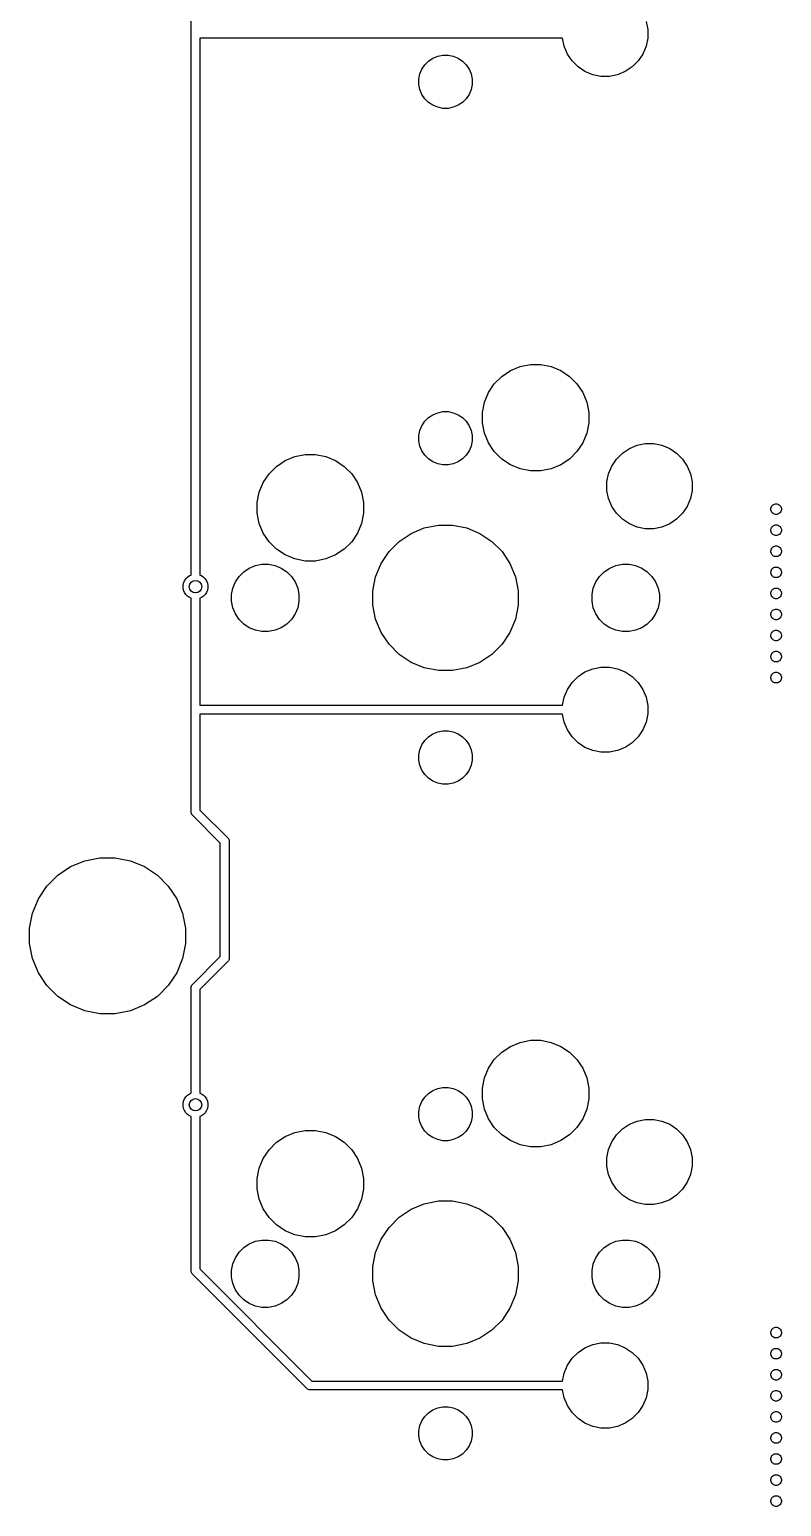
# Model space of a CAD drawing. Extents: x 70 to 347, y -163 to -55.
# Drawn here: x 187.18 to 208.38, y -153.96 to -112.32 of the extents above; entities that cross this region are included whole.
import ezdxf

# ---------------------------------------------------------------- set-up
doc = ezdxf.new("R2010")
doc.units = 0
doc.layers.add('BLACK', color=7, linetype='CONTINUOUS')

msp = doc.modelspace()

# ---------------------------------------------------------------- linework, layer by layer
at = {"layer": 'BLACK', "linetype": 'CONTINUOUS'}
for p, q in [((191.734, -112.351), (191.734, -109.56)), ((191.733, -112.357), (191.734, -112.351)), ((191.734, -112.363), (191.733, -112.357)), ((191.734, -112.351), (191.734, -112.351)), ((191.734, -112.351), (191.734, -112.351)), ((191.734, -127.702), (191.734, -112.363)), ((204.561, -112.096), (204.607, -112.328)), ((204.607, -112.328), (204.607, -112.564)), ((202.209, -112.571), (191.984, -112.571)), ((191.984, -112.571), (191.984, -127.702)), ((202.254, -112.796), (202.209, -112.571)), ((202.344, -113.015), (202.254, -112.796)), ((204.561, -112.796), (204.471, -113.015)), ((204.607, -112.564), (204.561, -112.796)), ((198.325, -113.318), (198.429, -113.214)), ((198.429, -113.214), (198.552, -113.132)), ((198.552, -113.132), (198.689, -113.075)), ((198.689, -113.075), (198.834, -113.046)), ((198.834, -113.046), (198.981, -113.046)), ((198.981, -113.046), (199.126, -113.075)), ((199.126, -113.075), (199.263, -113.132)), ((199.263, -113.132), (199.385, -113.214)), ((199.385, -113.214), (199.49, -113.318)), ((202.475, -113.211), (202.344, -113.015)), ((202.642, -113.378), (202.475, -113.211)), ((204.34, -113.211), (204.172, -113.378)), ((204.471, -113.015), (204.34, -113.211)), ((198.157, -113.722), (198.186, -113.577)), ((198.186, -113.577), (198.243, -113.441)), ((198.243, -113.441), (198.325, -113.318)), ((199.49, -113.318), (199.572, -113.441)), ((199.572, -113.441), (199.629, -113.577)), ((199.629, -113.577), (199.657, -113.722)), ((202.839, -113.51), (202.642, -113.378)), ((203.057, -113.6), (202.839, -113.51)), ((203.289, -113.646), (203.057, -113.6)), ((203.526, -113.646), (203.289, -113.646)), ((203.757, -113.6), (203.526, -113.646)), ((203.976, -113.51), (203.757, -113.6)), ((204.172, -113.378), (203.976, -113.51)), ((198.157, -113.87), (198.157, -113.722)), ((198.186, -114.015), (198.157, -113.87)), ((198.243, -114.151), (198.186, -114.015)), ((199.629, -114.015), (199.572, -114.151)), ((199.657, -113.87), (199.629, -114.015)), ((199.657, -113.722), (199.657, -113.87)), ((198.325, -114.274), (198.243, -114.151)), ((198.429, -114.379), (198.325, -114.274)), ((198.552, -114.461), (198.429, -114.379)), ((198.689, -114.517), (198.552, -114.461)), ((199.263, -114.461), (199.126, -114.517)), ((199.385, -114.379), (199.263, -114.461)), ((199.49, -114.274), (199.385, -114.379)), ((199.572, -114.151), (199.49, -114.274)), ((198.834, -114.546), (198.689, -114.517)), ((198.981, -114.546), (198.834, -114.546)), ((199.126, -114.517), (198.981, -114.546)), ((200.491, -122.101), (200.737, -121.937)), ((200.737, -121.937), (201.01, -121.824)), ((201.01, -121.824), (201.3, -121.766)), ((201.3, -121.766), (201.595, -121.766)), ((201.595, -121.766), (201.885, -121.824)), ((201.885, -121.824), (202.158, -121.937)), ((202.158, -121.937), (202.404, -122.101)), ((200.118, -122.556), (200.282, -122.31)), ((200.282, -122.31), (200.491, -122.101)), ((202.404, -122.101), (202.613, -122.31)), ((202.613, -122.31), (202.777, -122.556)), ((200.005, -122.829), (200.118, -122.556)), ((202.777, -122.556), (202.89, -122.829)), ((198.429, -123.264), (198.552, -123.182)), ((198.552, -123.182), (198.689, -123.125)), ((198.689, -123.125), (198.834, -123.096)), ((198.834, -123.096), (198.981, -123.096)), ((198.981, -123.096), (199.126, -123.125)), ((199.126, -123.125), (199.263, -123.182)), ((199.263, -123.182), (199.385, -123.264)), ((199.947, -123.118), (200.005, -122.829)), ((199.947, -123.414), (199.947, -123.118)), ((202.89, -122.829), (202.947, -123.118)), ((202.947, -123.118), (202.947, -123.414)), ((198.157, -123.772), (198.186, -123.627)), ((198.186, -123.627), (198.243, -123.491)), ((198.243, -123.491), (198.325, -123.368)), ((198.325, -123.368), (198.429, -123.264)), ((199.385, -123.264), (199.49, -123.368)), ((199.49, -123.368), (199.572, -123.491)), ((199.572, -123.491), (199.629, -123.627)), ((199.629, -123.627), (199.657, -123.772)), ((200.005, -123.704), (199.947, -123.414)), ((202.947, -123.414), (202.89, -123.704)), ((198.157, -123.92), (198.157, -123.772)), ((198.186, -124.065), (198.157, -123.92)), ((199.657, -123.92), (199.629, -124.065)), ((199.657, -123.772), (199.657, -123.92)), ((200.118, -123.977), (200.005, -123.704)), ((200.282, -124.222), (200.118, -123.977)), ((202.777, -123.977), (202.613, -124.222)), ((202.89, -123.704), (202.777, -123.977)), ((204.089, -124.133), (204.307, -124.042)), ((204.307, -124.042), (204.539, -123.996)), ((204.539, -123.996), (204.776, -123.996)), ((204.776, -123.996), (205.007, -124.042)), ((205.007, -124.042), (205.226, -124.133)), ((194.141, -124.641), (194.387, -124.477)), ((194.387, -124.477), (194.66, -124.364)), ((194.66, -124.364), (194.95, -124.306)), ((194.95, -124.306), (195.245, -124.306)), ((195.245, -124.306), (195.535, -124.364)), ((195.535, -124.364), (195.808, -124.477)), ((195.808, -124.477), (196.054, -124.641)), ((198.243, -124.201), (198.186, -124.065)), ((198.325, -124.324), (198.243, -124.201)), ((198.429, -124.429), (198.325, -124.324)), ((198.552, -124.511), (198.429, -124.429)), ((199.385, -124.429), (199.263, -124.511)), ((199.49, -124.324), (199.385, -124.429)), ((199.572, -124.201), (199.49, -124.324)), ((199.629, -124.065), (199.572, -124.201)), ((200.491, -124.431), (200.282, -124.222)), ((200.737, -124.595), (200.491, -124.431)), ((202.404, -124.431), (202.158, -124.595)), ((202.613, -124.222), (202.404, -124.431)), ((203.594, -124.628), (203.725, -124.431)), ((203.725, -124.431), (203.892, -124.264)), ((203.892, -124.264), (204.089, -124.133)), ((205.226, -124.133), (205.422, -124.264)), ((205.422, -124.264), (205.589, -124.431)), ((205.589, -124.431), (205.721, -124.628)), ((193.768, -125.096), (193.932, -124.85)), ((193.932, -124.85), (194.141, -124.641)), ((196.054, -124.641), (196.263, -124.85)), ((196.263, -124.85), (196.427, -125.096)), ((198.689, -124.567), (198.552, -124.511)), ((198.834, -124.596), (198.689, -124.567)), ((198.981, -124.596), (198.834, -124.596)), ((199.126, -124.567), (198.981, -124.596)), ((199.263, -124.511), (199.126, -124.567)), ((201.01, -124.709), (200.737, -124.595)), ((201.3, -124.766), (201.01, -124.709)), ((201.595, -124.766), (201.3, -124.766)), ((201.885, -124.709), (201.595, -124.766)), ((202.158, -124.595), (201.885, -124.709)), ((203.457, -125.078), (203.504, -124.846)), ((203.504, -124.846), (203.594, -124.628)), ((205.721, -124.628), (205.811, -124.846)), ((205.811, -124.846), (205.857, -125.078)), ((193.655, -125.369), (193.768, -125.096)), ((196.427, -125.096), (196.54, -125.369)), ((203.457, -125.314), (203.457, -125.078)), ((205.857, -125.078), (205.857, -125.314)), ((193.597, -125.658), (193.655, -125.369)), ((193.597, -125.954), (193.597, -125.658)), ((196.54, -125.369), (196.597, -125.658)), ((196.597, -125.658), (196.597, -125.954)), ((203.504, -125.546), (203.457, -125.314)), ((203.594, -125.765), (203.504, -125.546)), ((205.811, -125.546), (205.721, -125.765)), ((205.857, -125.314), (205.811, -125.546)), ((208.11, -125.749), (208.131, -125.728)), ((208.131, -125.728), (208.156, -125.711)), ((208.156, -125.711), (208.183, -125.7)), ((208.183, -125.7), (208.212, -125.694)), ((208.212, -125.694), (208.242, -125.694)), ((208.242, -125.694), (208.271, -125.7)), ((208.271, -125.7), (208.298, -125.711)), ((208.298, -125.711), (208.323, -125.728)), ((208.323, -125.728), (208.344, -125.749)), ((193.655, -126.244), (193.597, -125.954)), ((196.597, -125.954), (196.54, -126.244)), ((203.725, -125.961), (203.594, -125.765)), ((203.892, -126.128), (203.725, -125.961)), ((204.089, -126.26), (203.892, -126.128)), ((205.422, -126.128), (205.226, -126.26)), ((205.589, -125.961), (205.422, -126.128)), ((205.721, -125.765), (205.589, -125.961)), ((208.077, -125.829), (208.083, -125.8)), ((208.077, -125.859), (208.077, -125.829)), ((208.083, -125.888), (208.077, -125.859)), ((208.083, -125.8), (208.094, -125.773)), ((208.094, -125.915), (208.083, -125.888)), ((208.094, -125.773), (208.11, -125.749)), ((208.11, -125.94), (208.094, -125.915)), ((208.131, -125.961), (208.11, -125.94)), ((208.156, -125.977), (208.131, -125.961)), ((208.183, -125.988), (208.156, -125.977)), ((208.212, -125.994), (208.183, -125.988)), ((208.242, -125.994), (208.212, -125.994)), ((208.271, -125.988), (208.242, -125.994)), ((208.298, -125.977), (208.271, -125.988)), ((208.323, -125.961), (208.298, -125.977)), ((208.344, -125.94), (208.323, -125.961)), ((208.344, -125.749), (208.36, -125.773)), ((208.36, -125.915), (208.344, -125.94)), ((208.36, -125.773), (208.371, -125.8)), ((208.371, -125.888), (208.36, -125.915)), ((208.371, -125.8), (208.377, -125.829)), ((208.377, -125.859), (208.371, -125.888)), ((208.377, -125.829), (208.377, -125.859)), ((193.768, -126.517), (193.655, -126.244)), ((193.932, -126.762), (193.768, -126.517)), ((196.427, -126.517), (196.263, -126.762)), ((196.54, -126.244), (196.427, -126.517)), ((197.601, -126.754), (197.936, -126.53)), ((197.936, -126.53), (198.309, -126.375)), ((198.309, -126.375), (198.705, -126.296)), ((198.705, -126.296), (199.109, -126.296)), ((199.109, -126.296), (199.505, -126.375)), ((199.505, -126.375), (199.878, -126.53)), ((199.878, -126.53), (200.214, -126.754)), ((204.307, -126.35), (204.089, -126.26)), ((204.539, -126.396), (204.307, -126.35)), ((204.776, -126.396), (204.539, -126.396)), ((205.007, -126.35), (204.776, -126.396)), ((205.226, -126.26), (205.007, -126.35)), ((208.077, -126.423), (208.083, -126.394)), ((208.077, -126.453), (208.077, -126.423)), ((208.083, -126.482), (208.077, -126.453)), ((208.083, -126.394), (208.094, -126.367)), ((208.094, -126.509), (208.083, -126.482)), ((208.094, -126.367), (208.11, -126.342)), ((208.11, -126.534), (208.094, -126.509)), ((208.11, -126.342), (208.131, -126.321)), ((208.131, -126.554), (208.11, -126.534)), ((208.131, -126.321), (208.156, -126.305)), ((208.156, -126.571), (208.131, -126.554)), ((208.156, -126.305), (208.183, -126.294)), ((208.183, -126.294), (208.212, -126.288)), ((208.212, -126.288), (208.242, -126.288)), ((208.242, -126.288), (208.271, -126.294)), ((208.271, -126.294), (208.298, -126.305)), ((208.298, -126.305), (208.323, -126.321)), ((208.323, -126.554), (208.298, -126.571)), ((208.323, -126.321), (208.344, -126.342)), ((208.344, -126.534), (208.323, -126.554)), ((208.344, -126.342), (208.36, -126.367)), ((208.36, -126.509), (208.344, -126.534)), ((208.36, -126.367), (208.371, -126.394)), ((208.371, -126.482), (208.36, -126.509)), ((208.371, -126.394), (208.377, -126.423)), ((208.377, -126.453), (208.371, -126.482)), ((208.377, -126.423), (208.377, -126.453)), ((194.141, -126.971), (193.932, -126.762)), ((194.387, -127.135), (194.141, -126.971)), ((196.054, -126.971), (195.808, -127.135)), ((196.263, -126.762), (196.054, -126.971)), ((197.315, -127.039), (197.601, -126.754)), ((200.214, -126.754), (200.5, -127.039)), ((208.083, -126.988), (208.094, -126.961)), ((208.094, -126.961), (208.11, -126.936)), ((208.11, -126.936), (208.131, -126.915)), ((208.131, -126.915), (208.156, -126.899)), ((208.183, -126.582), (208.156, -126.571)), ((208.156, -126.899), (208.183, -126.887)), ((208.212, -126.588), (208.183, -126.582)), ((208.183, -126.887), (208.212, -126.882)), ((208.242, -126.588), (208.212, -126.588)), ((208.212, -126.882), (208.242, -126.882)), ((208.271, -126.582), (208.242, -126.588)), ((208.242, -126.882), (208.271, -126.887)), ((208.298, -126.571), (208.271, -126.582)), ((208.271, -126.887), (208.298, -126.899)), ((208.298, -126.899), (208.323, -126.915)), ((208.323, -126.915), (208.344, -126.936)), ((208.344, -126.936), (208.36, -126.961)), ((208.36, -126.961), (208.371, -126.988)), ((194.66, -127.249), (194.387, -127.135)), ((194.95, -127.306), (194.66, -127.249)), ((195.245, -127.306), (194.95, -127.306)), ((195.535, -127.249), (195.245, -127.306)), ((195.808, -127.135), (195.535, -127.249)), ((196.936, -127.748), (197.091, -127.375)), ((197.091, -127.375), (197.315, -127.039)), ((200.5, -127.039), (200.724, -127.375)), ((200.724, -127.375), (200.879, -127.748)), ((208.077, -127.017), (208.083, -126.988)), ((208.077, -127.046), (208.077, -127.017)), ((208.083, -127.075), (208.077, -127.046)), ((208.094, -127.103), (208.083, -127.075)), ((208.11, -127.127), (208.094, -127.103)), ((208.131, -127.148), (208.11, -127.127)), ((208.156, -127.165), (208.131, -127.148)), ((208.183, -127.176), (208.156, -127.165)), ((208.212, -127.182), (208.183, -127.176)), ((208.242, -127.182), (208.212, -127.182)), ((208.271, -127.176), (208.242, -127.182)), ((208.298, -127.165), (208.271, -127.176)), ((208.323, -127.148), (208.298, -127.165)), ((208.344, -127.127), (208.323, -127.148)), ((208.36, -127.103), (208.344, -127.127)), ((208.371, -127.075), (208.36, -127.103)), ((208.371, -126.988), (208.377, -127.017)), ((208.377, -127.046), (208.371, -127.075)), ((208.377, -127.017), (208.377, -127.046)), ((191.549, -127.863), (191.587, -127.806)), ((191.587, -127.806), (191.636, -127.757)), ((191.636, -127.757), (191.693, -127.719)), ((191.693, -127.719), (191.734, -127.702)), ((191.984, -127.702), (192.025, -127.719)), ((192.025, -127.719), (192.082, -127.757)), ((192.082, -127.757), (192.131, -127.806)), ((192.131, -127.806), (192.169, -127.863)), ((192.986, -127.896), (193.089, -127.741)), ((193.089, -127.741), (193.222, -127.608)), ((193.222, -127.608), (193.377, -127.504)), ((193.377, -127.504), (193.55, -127.433)), ((193.55, -127.433), (193.734, -127.396)), ((193.734, -127.396), (193.921, -127.396)), ((193.921, -127.396), (194.105, -127.433)), ((194.105, -127.433), (194.277, -127.504)), ((194.277, -127.504), (194.433, -127.608)), ((194.433, -127.608), (194.565, -127.741)), ((194.565, -127.741), (194.669, -127.896)), ((196.857, -128.144), (196.936, -127.748)), ((200.879, -127.748), (200.957, -128.144)), ((203.146, -127.896), (203.249, -127.741)), ((203.249, -127.741), (203.382, -127.608)), ((203.382, -127.608), (203.537, -127.504)), ((203.537, -127.504), (203.71, -127.433)), ((203.71, -127.433), (203.894, -127.396)), ((203.894, -127.396), (204.081, -127.396)), ((204.081, -127.396), (204.265, -127.433)), ((204.265, -127.433), (204.437, -127.504)), ((204.437, -127.504), (204.593, -127.608)), ((204.593, -127.608), (204.725, -127.741)), ((204.725, -127.741), (204.829, -127.896)), ((208.077, -127.611), (208.083, -127.582)), ((208.077, -127.64), (208.077, -127.611)), ((208.083, -127.669), (208.077, -127.64)), ((208.083, -127.582), (208.094, -127.554)), ((208.094, -127.697), (208.083, -127.669)), ((208.094, -127.554), (208.11, -127.53)), ((208.11, -127.721), (208.094, -127.697)), ((208.11, -127.53), (208.131, -127.509)), ((208.131, -127.742), (208.11, -127.721)), ((208.131, -127.509), (208.156, -127.493)), ((208.156, -127.758), (208.131, -127.742)), ((208.156, -127.493), (208.183, -127.481)), ((208.183, -127.77), (208.156, -127.758)), ((208.183, -127.481), (208.212, -127.475)), ((208.212, -127.775), (208.183, -127.77)), ((208.212, -127.475), (208.242, -127.475)), ((208.242, -127.775), (208.212, -127.775)), ((208.242, -127.475), (208.271, -127.481)), ((208.271, -127.77), (208.242, -127.775)), ((208.271, -127.481), (208.298, -127.493)), ((208.298, -127.758), (208.271, -127.77)), ((208.298, -127.493), (208.323, -127.509)), ((208.323, -127.742), (208.298, -127.758)), ((208.323, -127.509), (208.344, -127.53)), ((208.344, -127.721), (208.323, -127.742)), ((208.344, -127.53), (208.36, -127.554)), ((208.36, -127.697), (208.344, -127.721)), ((208.36, -127.554), (208.371, -127.582)), ((208.371, -127.669), (208.36, -127.697)), ((208.371, -127.582), (208.377, -127.611)), ((208.377, -127.64), (208.371, -127.669)), ((208.377, -127.611), (208.377, -127.64)), ((191.509, -127.994), (191.522, -127.927)), ((191.509, -128.063), (191.509, -127.994)), ((191.522, -128.131), (191.509, -128.063)), ((191.522, -127.927), (191.549, -127.863)), ((191.549, -128.194), (191.522, -128.131)), ((191.587, -128.252), (191.549, -128.194)), ((192.169, -128.194), (192.131, -128.252)), ((192.169, -127.863), (192.195, -127.927)), ((192.195, -128.131), (192.169, -128.194)), ((192.195, -127.927), (192.209, -127.994)), ((192.209, -128.063), (192.195, -128.131)), ((192.209, -127.994), (192.209, -128.063)), ((192.877, -128.253), (192.914, -128.069)), ((192.914, -128.069), (192.986, -127.896)), ((194.669, -127.896), (194.741, -128.069)), ((194.741, -128.069), (194.777, -128.253)), ((196.857, -128.548), (196.857, -128.144)), ((200.957, -128.144), (200.957, -128.548)), ((203.037, -128.253), (203.074, -128.069)), ((203.074, -128.069), (203.146, -127.896)), ((204.829, -127.896), (204.901, -128.069)), ((204.901, -128.069), (204.937, -128.253)), ((208.077, -128.204), (208.083, -128.175)), ((208.077, -128.234), (208.077, -128.204)), ((208.083, -128.175), (208.094, -128.148)), ((208.094, -128.148), (208.11, -128.124)), ((208.11, -128.124), (208.131, -128.103)), ((208.131, -128.103), (208.156, -128.086)), ((208.156, -128.086), (208.183, -128.075)), ((208.183, -128.075), (208.212, -128.069)), ((208.212, -128.069), (208.242, -128.069)), ((208.242, -128.069), (208.271, -128.075)), ((208.271, -128.075), (208.298, -128.086)), ((208.298, -128.086), (208.323, -128.103)), ((208.323, -128.103), (208.344, -128.124)), ((208.344, -128.124), (208.36, -128.148)), ((208.36, -128.148), (208.371, -128.175)), ((208.371, -128.175), (208.377, -128.204)), ((208.377, -128.204), (208.377, -128.234)), ((191.636, -128.301), (191.587, -128.252)), ((191.693, -128.339), (191.636, -128.301)), ((191.734, -128.356), (191.693, -128.339)), ((191.734, -131.528), (191.734, -128.356)), ((192.025, -128.339), (191.984, -128.356)), ((191.984, -128.356), (191.984, -131.371)), ((192.082, -128.301), (192.025, -128.339)), ((192.131, -128.252), (192.082, -128.301)), ((192.877, -128.44), (192.877, -128.253)), ((192.914, -128.623), (192.877, -128.44)), ((192.986, -128.796), (192.914, -128.623)), ((194.741, -128.623), (194.669, -128.796)), ((194.777, -128.44), (194.741, -128.623)), ((194.777, -128.253), (194.777, -128.44)), ((196.936, -128.944), (196.857, -128.548)), ((200.957, -128.548), (200.879, -128.944)), ((203.037, -128.44), (203.037, -128.253)), ((203.074, -128.623), (203.037, -128.44)), ((203.146, -128.796), (203.074, -128.623)), ((204.901, -128.623), (204.829, -128.796)), ((204.937, -128.44), (204.901, -128.623)), ((204.937, -128.253), (204.937, -128.44)), ((208.083, -128.263), (208.077, -128.234)), ((208.094, -128.29), (208.083, -128.263)), ((208.11, -128.315), (208.094, -128.29)), ((208.131, -128.336), (208.11, -128.315)), ((208.156, -128.352), (208.131, -128.336)), ((208.183, -128.363), (208.156, -128.352)), ((208.212, -128.369), (208.183, -128.363)), ((208.242, -128.369), (208.212, -128.369)), ((208.271, -128.363), (208.242, -128.369)), ((208.298, -128.352), (208.271, -128.363)), ((208.323, -128.336), (208.298, -128.352)), ((208.344, -128.315), (208.323, -128.336)), ((208.36, -128.29), (208.344, -128.315)), ((208.371, -128.263), (208.36, -128.29)), ((208.377, -128.234), (208.371, -128.263)), ((193.089, -128.952), (192.986, -128.796)), ((193.222, -129.084), (193.089, -128.952)), ((194.565, -128.952), (194.433, -129.084)), ((194.669, -128.796), (194.565, -128.952)), ((197.091, -129.317), (196.936, -128.944)), ((200.879, -128.944), (200.724, -129.317)), ((203.249, -128.952), (203.146, -128.796)), ((203.382, -129.084), (203.249, -128.952)), ((204.725, -128.952), (204.593, -129.084)), ((204.829, -128.796), (204.725, -128.952)), ((208.077, -128.798), (208.083, -128.769)), ((208.077, -128.828), (208.077, -128.798)), ((208.083, -128.857), (208.077, -128.828)), ((208.083, -128.769), (208.094, -128.742)), ((208.094, -128.884), (208.083, -128.857)), ((208.094, -128.742), (208.11, -128.717)), ((208.11, -128.909), (208.094, -128.884)), ((208.11, -128.717), (208.131, -128.696)), ((208.131, -128.929), (208.11, -128.909)), ((208.131, -128.696), (208.156, -128.68)), ((208.156, -128.946), (208.131, -128.929)), ((208.156, -128.68), (208.183, -128.669)), ((208.183, -128.957), (208.156, -128.946)), ((208.183, -128.669), (208.212, -128.663)), ((208.212, -128.963), (208.183, -128.957)), ((208.212, -128.663), (208.242, -128.663)), ((208.242, -128.963), (208.212, -128.963)), ((208.242, -128.663), (208.271, -128.669)), ((208.271, -128.957), (208.242, -128.963)), ((208.271, -128.669), (208.298, -128.68)), ((208.298, -128.946), (208.271, -128.957)), ((208.298, -128.68), (208.323, -128.696)), ((208.323, -128.929), (208.298, -128.946)), ((208.323, -128.696), (208.344, -128.717)), ((208.344, -128.909), (208.323, -128.929)), ((208.344, -128.717), (208.36, -128.742)), ((208.36, -128.884), (208.344, -128.909)), ((208.36, -128.742), (208.371, -128.769)), ((208.371, -128.857), (208.36, -128.884)), ((208.371, -128.769), (208.377, -128.798)), ((208.377, -128.828), (208.371, -128.857)), ((208.377, -128.798), (208.377, -128.828)), ((193.377, -129.188), (193.222, -129.084)), ((193.55, -129.26), (193.377, -129.188)), ((193.734, -129.296), (193.55, -129.26)), ((193.921, -129.296), (193.734, -129.296)), ((194.105, -129.26), (193.921, -129.296)), ((194.277, -129.188), (194.105, -129.26)), ((194.433, -129.084), (194.277, -129.188)), ((197.315, -129.653), (197.091, -129.317)), ((200.724, -129.317), (200.5, -129.653)), ((203.537, -129.188), (203.382, -129.084)), ((203.71, -129.26), (203.537, -129.188)), ((203.894, -129.296), (203.71, -129.26)), ((204.081, -129.296), (203.894, -129.296)), ((204.265, -129.26), (204.081, -129.296)), ((204.437, -129.188), (204.265, -129.26)), ((204.593, -129.084), (204.437, -129.188)), ((208.077, -129.392), (208.083, -129.363)), ((208.077, -129.421), (208.077, -129.392)), ((208.083, -129.45), (208.077, -129.421)), ((208.083, -129.363), (208.094, -129.336)), ((208.094, -129.478), (208.083, -129.45)), ((208.094, -129.336), (208.11, -129.311)), ((208.11, -129.311), (208.131, -129.29)), ((208.131, -129.29), (208.156, -129.274)), ((208.156, -129.274), (208.183, -129.262)), ((208.183, -129.262), (208.212, -129.257)), ((208.212, -129.257), (208.242, -129.257)), ((208.242, -129.257), (208.271, -129.262)), ((208.271, -129.262), (208.298, -129.274)), ((208.298, -129.274), (208.323, -129.29)), ((208.323, -129.29), (208.344, -129.311)), ((208.344, -129.311), (208.36, -129.336)), ((208.36, -129.336), (208.371, -129.363)), ((208.371, -129.45), (208.36, -129.478)), ((208.371, -129.363), (208.377, -129.392)), ((208.377, -129.421), (208.371, -129.45)), ((208.377, -129.392), (208.377, -129.421)), ((197.601, -129.939), (197.315, -129.653)), ((200.5, -129.653), (200.214, -129.939)), ((208.11, -129.502), (208.094, -129.478)), ((208.131, -129.523), (208.11, -129.502)), ((208.11, -129.905), (208.131, -129.884)), ((208.156, -129.54), (208.131, -129.523)), ((208.131, -129.884), (208.156, -129.868)), ((208.183, -129.551), (208.156, -129.54)), ((208.156, -129.868), (208.183, -129.856)), ((208.212, -129.557), (208.183, -129.551)), ((208.183, -129.856), (208.212, -129.85)), ((208.242, -129.557), (208.212, -129.557)), ((208.212, -129.85), (208.242, -129.85)), ((208.271, -129.551), (208.242, -129.557)), ((208.242, -129.85), (208.271, -129.856)), ((208.298, -129.54), (208.271, -129.551)), ((208.271, -129.856), (208.298, -129.868)), ((208.323, -129.523), (208.298, -129.54)), ((208.298, -129.868), (208.323, -129.884)), ((208.344, -129.502), (208.323, -129.523)), ((208.323, -129.884), (208.344, -129.905)), ((208.36, -129.478), (208.344, -129.502)), ((197.936, -130.163), (197.601, -129.939)), ((198.309, -130.317), (197.936, -130.163)), ((199.878, -130.163), (199.505, -130.317)), ((200.214, -129.939), (199.878, -130.163)), ((203.057, -130.342), (203.289, -130.296)), ((203.289, -130.296), (203.526, -130.296)), ((203.526, -130.296), (203.757, -130.342)), ((208.077, -129.986), (208.083, -129.957)), ((208.077, -130.015), (208.077, -129.986)), ((208.083, -130.044), (208.077, -130.015)), ((208.083, -129.957), (208.094, -129.929)), ((208.094, -130.072), (208.083, -130.044)), ((208.094, -129.929), (208.11, -129.905)), ((208.11, -130.096), (208.094, -130.072)), ((208.131, -130.117), (208.11, -130.096)), ((208.156, -130.133), (208.131, -130.117)), ((208.183, -130.145), (208.156, -130.133)), ((208.212, -130.15), (208.183, -130.145)), ((208.242, -130.15), (208.212, -130.15)), ((208.271, -130.145), (208.242, -130.15)), ((208.298, -130.133), (208.271, -130.145)), ((208.323, -130.117), (208.298, -130.133)), ((208.344, -130.096), (208.323, -130.117)), ((208.344, -129.905), (208.36, -129.929)), ((208.36, -130.072), (208.344, -130.096)), ((208.36, -129.929), (208.371, -129.957)), ((208.371, -130.044), (208.36, -130.072)), ((208.371, -129.957), (208.377, -129.986)), ((208.377, -130.015), (208.371, -130.044)), ((208.377, -129.986), (208.377, -130.015)), ((198.705, -130.396), (198.309, -130.317)), ((199.109, -130.396), (198.705, -130.396)), ((199.505, -130.317), (199.109, -130.396)), ((202.475, -130.731), (202.642, -130.564)), ((202.642, -130.564), (202.839, -130.433)), ((202.839, -130.433), (203.057, -130.342)), ((203.757, -130.342), (203.976, -130.433)), ((203.976, -130.433), (204.172, -130.564)), ((204.172, -130.564), (204.339, -130.731)), ((208.077, -130.579), (208.083, -130.55)), ((208.077, -130.609), (208.077, -130.579)), ((208.083, -130.638), (208.077, -130.609)), ((208.083, -130.55), (208.094, -130.523)), ((208.094, -130.665), (208.083, -130.638)), ((208.094, -130.523), (208.11, -130.499)), ((208.11, -130.69), (208.094, -130.665)), ((208.11, -130.499), (208.131, -130.478)), ((208.131, -130.711), (208.11, -130.69)), ((208.131, -130.478), (208.156, -130.461)), ((208.156, -130.727), (208.131, -130.711)), ((208.156, -130.461), (208.183, -130.45)), ((208.183, -130.45), (208.212, -130.444)), ((208.212, -130.444), (208.242, -130.444)), ((208.242, -130.444), (208.271, -130.45)), ((208.271, -130.45), (208.298, -130.461)), ((208.298, -130.461), (208.323, -130.478)), ((208.323, -130.711), (208.298, -130.727)), ((208.323, -130.478), (208.344, -130.499)), ((208.344, -130.69), (208.323, -130.711)), ((208.344, -130.499), (208.36, -130.523)), ((208.36, -130.665), (208.344, -130.69)), ((208.36, -130.523), (208.371, -130.55)), ((208.371, -130.638), (208.36, -130.665)), ((208.371, -130.55), (208.377, -130.579)), ((208.377, -130.609), (208.371, -130.638)), ((208.377, -130.579), (208.377, -130.609)), ((202.254, -131.146), (202.344, -130.928)), ((202.344, -130.928), (202.475, -130.731)), ((204.339, -130.731), (204.471, -130.928)), ((204.471, -130.928), (204.561, -131.146)), ((208.183, -130.738), (208.156, -130.727)), ((208.212, -130.744), (208.183, -130.738)), ((208.242, -130.744), (208.212, -130.744)), ((208.271, -130.738), (208.242, -130.744)), ((208.298, -130.727), (208.271, -130.738)), ((191.733, -131.534), (191.734, -131.528)), ((191.734, -131.54), (191.733, -131.534)), ((191.734, -134.373), (191.734, -131.54)), ((191.734, -131.54), (191.734, -131.54)), ((191.734, -131.54), (191.734, -131.54)), ((191.984, -131.371), (202.209, -131.371)), ((202.209, -131.371), (202.254, -131.146)), ((204.561, -131.146), (204.607, -131.378)), ((204.607, -131.378), (204.607, -131.614)), ((202.209, -131.621), (191.984, -131.621)), ((191.984, -131.621), (191.984, -134.327)), ((202.254, -131.846), (202.209, -131.621)), ((202.344, -132.065), (202.254, -131.846)), ((204.561, -131.846), (204.471, -132.065)), ((204.607, -131.614), (204.561, -131.846)), ((198.243, -132.491), (198.325, -132.368)), ((198.325, -132.368), (198.429, -132.264)), ((198.429, -132.264), (198.552, -132.182)), ((198.552, -132.182), (198.689, -132.125)), ((198.689, -132.125), (198.834, -132.096)), ((198.834, -132.096), (198.981, -132.096)), ((198.981, -132.096), (199.126, -132.125)), ((199.126, -132.125), (199.263, -132.182)), ((199.263, -132.182), (199.385, -132.264)), ((199.385, -132.264), (199.49, -132.368)), ((199.49, -132.368), (199.572, -132.491)), ((202.475, -132.261), (202.344, -132.065)), ((202.642, -132.428), (202.475, -132.261)), ((204.339, -132.261), (204.172, -132.428)), ((204.471, -132.065), (204.339, -132.261)), ((198.157, -132.772), (198.186, -132.627)), ((198.157, -132.92), (198.157, -132.772)), ((198.186, -132.627), (198.243, -132.491)), ((199.572, -132.491), (199.629, -132.627)), ((199.629, -132.627), (199.657, -132.772)), ((199.657, -132.772), (199.657, -132.92)), ((202.839, -132.56), (202.642, -132.428)), ((203.057, -132.65), (202.839, -132.56)), ((203.289, -132.696), (203.057, -132.65)), ((203.526, -132.696), (203.289, -132.696)), ((203.757, -132.65), (203.526, -132.696)), ((203.976, -132.56), (203.757, -132.65)), ((204.172, -132.428), (203.976, -132.56)), ((198.186, -133.065), (198.157, -132.92)), ((198.243, -133.201), (198.186, -133.065)), ((198.325, -133.324), (198.243, -133.201)), ((199.572, -133.201), (199.49, -133.324)), ((199.629, -133.065), (199.572, -133.201)), ((199.657, -132.92), (199.629, -133.065)), ((198.429, -133.429), (198.325, -133.324)), ((198.552, -133.511), (198.429, -133.429)), ((198.689, -133.567), (198.552, -133.511)), ((198.834, -133.596), (198.689, -133.567)), ((198.981, -133.596), (198.834, -133.596)), ((199.126, -133.567), (198.981, -133.596)), ((199.263, -133.511), (199.126, -133.567)), ((199.385, -133.429), (199.263, -133.511)), ((199.49, -133.324), (199.385, -133.429)), ((191.733, -134.379), (191.734, -134.373)), ((191.734, -134.385), (191.733, -134.379)), ((191.736, -134.403), (191.734, -134.385)), ((191.734, -134.385), (191.734, -134.385)), ((191.743, -134.427), (191.736, -134.403)), ((191.754, -134.448), (191.743, -134.427)), ((191.77, -134.468), (191.754, -134.448)), ((191.775, -134.471), (191.77, -134.468)), ((192.559, -135.256), (191.775, -134.471)), ((191.984, -134.327), (192.768, -135.111)), ((192.559, -138.454), (192.559, -135.256)), ((192.768, -135.111), (192.773, -135.115)), ((192.773, -135.115), (192.777, -135.12)), ((192.777, -135.12), (192.789, -135.134)), ((192.789, -135.134), (192.796, -135.148)), ((192.796, -135.148), (192.8, -135.156)), ((192.8, -135.156), (192.808, -135.18)), ((192.808, -135.18), (192.809, -135.198)), ((192.809, -135.198), (192.809, -135.198)), ((192.809, -135.198), (192.81, -135.204)), ((192.81, -135.204), (192.809, -135.21)), ((192.809, -135.21), (192.809, -138.5)), ((188.741, -135.756), (189.166, -135.671)), ((189.166, -135.671), (189.599, -135.671)), ((189.599, -135.671), (190.024, -135.756)), ((187.98, -136.162), (188.34, -135.922)), ((188.34, -135.922), (188.741, -135.756)), ((190.024, -135.756), (190.424, -135.922)), ((190.424, -135.922), (190.785, -136.162)), ((187.433, -136.829), (187.674, -136.469)), ((187.674, -136.469), (187.98, -136.162)), ((190.785, -136.162), (191.091, -136.469)), ((191.091, -136.469), (191.332, -136.829)), ((187.267, -137.229), (187.433, -136.829)), ((191.332, -136.829), (191.498, -137.229)), ((187.182, -137.655), (187.267, -137.229)), ((191.498, -137.229), (191.582, -137.655)), ((187.182, -138.088), (187.182, -137.655)), ((191.582, -137.655), (191.582, -138.088)), ((187.267, -138.513), (187.182, -138.088)), ((191.582, -138.088), (191.498, -138.513)), ((187.433, -138.913), (187.267, -138.513)), ((191.498, -138.513), (191.332, -138.913)), ((191.775, -139.239), (192.559, -138.454)), ((192.768, -138.599), (191.984, -139.383)), ((192.773, -138.595), (192.768, -138.599)), ((192.777, -138.59), (192.773, -138.595)), ((192.789, -138.576), (192.777, -138.59)), ((192.8, -138.554), (192.789, -138.576)), ((192.808, -138.531), (192.8, -138.554)), ((192.8, -138.554), (192.8, -138.554)), ((192.809, -138.512), (192.808, -138.531)), ((192.809, -138.5), (192.81, -138.506)), ((192.81, -138.506), (192.809, -138.512)), ((192.809, -138.512), (192.809, -138.512)), ((187.674, -139.274), (187.433, -138.913)), ((191.332, -138.913), (191.091, -139.274)), ((187.98, -139.58), (187.674, -139.274)), ((191.091, -139.274), (190.785, -139.58)), ((191.733, -139.332), (191.736, -139.307)), ((191.734, -139.338), (191.733, -139.332)), ((191.734, -142.307), (191.734, -139.338)), ((191.736, -139.307), (191.743, -139.284)), ((191.743, -139.284), (191.754, -139.262)), ((191.754, -139.262), (191.766, -139.248)), ((191.766, -139.248), (191.77, -139.243)), ((191.766, -139.248), (191.766, -139.248)), ((191.77, -139.243), (191.775, -139.239)), ((191.984, -139.383), (191.984, -142.307)), ((188.34, -139.821), (187.98, -139.58)), ((188.741, -139.987), (188.34, -139.821)), ((190.424, -139.821), (190.024, -139.987)), ((190.785, -139.58), (190.424, -139.821)), ((189.166, -140.071), (188.741, -139.987)), ((189.599, -140.071), (189.166, -140.071)), ((190.024, -139.987), (189.599, -140.071)), ((200.491, -141.151), (200.737, -140.987)), ((200.737, -140.987), (201.01, -140.874)), ((201.01, -140.874), (201.3, -140.816)), ((201.3, -140.816), (201.595, -140.816)), ((201.595, -140.816), (201.885, -140.874)), ((201.885, -140.874), (202.158, -140.987)), ((202.158, -140.987), (202.404, -141.151)), ((200.118, -141.606), (200.282, -141.36)), ((200.282, -141.36), (200.491, -141.151)), ((202.404, -141.151), (202.613, -141.36)), ((202.613, -141.36), (202.777, -141.606)), ((199.947, -142.168), (200.005, -141.879)), ((200.005, -141.879), (200.118, -141.606)), ((202.777, -141.606), (202.89, -141.879)), ((202.89, -141.879), (202.947, -142.168)), ((191.587, -142.411), (191.636, -142.362)), ((191.636, -142.362), (191.693, -142.324)), ((191.693, -142.324), (191.734, -142.307)), ((191.984, -142.307), (192.025, -142.324)), ((192.025, -142.324), (192.082, -142.362)), ((192.082, -142.362), (192.131, -142.411)), ((198.325, -142.418), (198.429, -142.314)), ((198.429, -142.314), (198.552, -142.232)), ((198.552, -142.232), (198.689, -142.175)), ((198.689, -142.175), (198.834, -142.146)), ((198.834, -142.146), (198.981, -142.146)), ((198.981, -142.146), (199.126, -142.175)), ((199.126, -142.175), (199.263, -142.232)), ((199.263, -142.232), (199.385, -142.314)), ((199.385, -142.314), (199.49, -142.418)), ((199.947, -142.464), (199.947, -142.168)), ((202.947, -142.168), (202.947, -142.464)), ((191.509, -142.599), (191.522, -142.532)), ((191.509, -142.668), (191.509, -142.599)), ((191.522, -142.736), (191.509, -142.668)), ((191.522, -142.532), (191.549, -142.468)), ((191.549, -142.799), (191.522, -142.736)), ((191.549, -142.468), (191.587, -142.411)), ((191.587, -142.857), (191.549, -142.799)), ((192.131, -142.411), (192.169, -142.468)), ((192.169, -142.799), (192.131, -142.857)), ((192.169, -142.468), (192.195, -142.532)), ((192.195, -142.736), (192.169, -142.799)), ((192.195, -142.532), (192.209, -142.599)), ((192.209, -142.668), (192.195, -142.736)), ((192.209, -142.599), (192.209, -142.668)), ((198.157, -142.822), (198.186, -142.677)), ((198.186, -142.677), (198.243, -142.541)), ((198.243, -142.541), (198.325, -142.418)), ((199.49, -142.418), (199.572, -142.541)), ((199.572, -142.541), (199.629, -142.677)), ((199.629, -142.677), (199.657, -142.822)), ((200.005, -142.754), (199.947, -142.464)), ((200.118, -143.027), (200.005, -142.754)), ((202.89, -142.754), (202.777, -143.027)), ((202.947, -142.464), (202.89, -142.754)), ((191.636, -142.906), (191.587, -142.857)), ((191.693, -142.944), (191.636, -142.906)), ((191.734, -142.961), (191.693, -142.944)), ((191.734, -147.309), (191.734, -142.961)), ((192.025, -142.944), (191.984, -142.961)), ((191.984, -142.961), (191.984, -147.263)), ((192.082, -142.906), (192.025, -142.944)), ((192.131, -142.857), (192.082, -142.906)), ((198.157, -142.97), (198.157, -142.822)), ((198.186, -143.115), (198.157, -142.97)), ((198.243, -143.251), (198.186, -143.115)), ((199.629, -143.115), (199.572, -143.251)), ((199.657, -142.97), (199.629, -143.115)), ((199.657, -142.822), (199.657, -142.97)), ((200.282, -143.272), (200.118, -143.027)), ((202.777, -143.027), (202.613, -143.272)), ((203.892, -143.314), (204.089, -143.183)), ((204.089, -143.183), (204.307, -143.092)), ((204.307, -143.092), (204.539, -143.046)), ((204.539, -143.046), (204.776, -143.046)), ((204.776, -143.046), (205.007, -143.092)), ((205.007, -143.092), (205.226, -143.183)), ((205.226, -143.183), (205.422, -143.314)), ((194.141, -143.691), (194.387, -143.527)), ((194.387, -143.527), (194.66, -143.414)), ((194.66, -143.414), (194.95, -143.356)), ((194.95, -143.356), (195.245, -143.356)), ((195.245, -143.356), (195.535, -143.414)), ((195.535, -143.414), (195.808, -143.527)), ((195.808, -143.527), (196.054, -143.691)), ((198.325, -143.374), (198.243, -143.251)), ((198.429, -143.479), (198.325, -143.374)), ((198.552, -143.561), (198.429, -143.479)), ((198.689, -143.617), (198.552, -143.561)), ((198.834, -143.646), (198.689, -143.617)), ((199.126, -143.617), (198.981, -143.646)), ((199.263, -143.561), (199.126, -143.617)), ((199.385, -143.479), (199.263, -143.561)), ((199.49, -143.374), (199.385, -143.479)), ((199.572, -143.251), (199.49, -143.374)), ((200.491, -143.481), (200.282, -143.272)), ((200.737, -143.645), (200.491, -143.481)), ((202.404, -143.481), (202.158, -143.645)), ((202.613, -143.272), (202.404, -143.481)), ((203.594, -143.678), (203.725, -143.481)), ((203.725, -143.481), (203.892, -143.314)), ((205.422, -143.314), (205.589, -143.481)), ((205.589, -143.481), (205.721, -143.678)), ((193.768, -144.146), (193.932, -143.9)), ((193.932, -143.9), (194.141, -143.691)), ((196.054, -143.691), (196.263, -143.9)), ((196.263, -143.9), (196.427, -144.146)), ((198.981, -143.646), (198.834, -143.646)), ((201.01, -143.759), (200.737, -143.645)), ((201.3, -143.816), (201.01, -143.759)), ((201.595, -143.816), (201.3, -143.816)), ((201.885, -143.759), (201.595, -143.816)), ((202.158, -143.645), (201.885, -143.759)), ((203.457, -144.128), (203.504, -143.896)), ((203.504, -143.896), (203.594, -143.678)), ((205.721, -143.678), (205.811, -143.896)), ((205.811, -143.896), (205.857, -144.128)), ((193.597, -144.708), (193.655, -144.419)), ((193.655, -144.419), (193.768, -144.146)), ((196.427, -144.146), (196.54, -144.419)), ((196.54, -144.419), (196.597, -144.708)), ((203.457, -144.364), (203.457, -144.128)), ((203.504, -144.596), (203.457, -144.364)), ((205.857, -144.364), (205.811, -144.596)), ((205.857, -144.128), (205.857, -144.364)), ((193.597, -145.004), (193.597, -144.708)), ((196.597, -144.708), (196.597, -145.004)), ((203.594, -144.815), (203.504, -144.596)), ((203.725, -145.011), (203.594, -144.815)), ((205.721, -144.815), (205.589, -145.011)), ((205.811, -144.596), (205.721, -144.815)), ((193.655, -145.294), (193.597, -145.004)), ((193.768, -145.567), (193.655, -145.294)), ((196.54, -145.294), (196.427, -145.567)), ((196.597, -145.004), (196.54, -145.294)), ((203.892, -145.178), (203.725, -145.011)), ((204.089, -145.31), (203.892, -145.178)), ((205.422, -145.178), (205.226, -145.31)), ((205.589, -145.011), (205.422, -145.178)), ((193.932, -145.812), (193.768, -145.567)), ((196.427, -145.567), (196.263, -145.812)), ((197.601, -145.804), (197.936, -145.58)), ((197.936, -145.58), (198.309, -145.425)), ((198.309, -145.425), (198.705, -145.346)), ((198.705, -145.346), (199.109, -145.346)), ((199.109, -145.346), (199.505, -145.425)), ((199.505, -145.425), (199.878, -145.58)), ((199.878, -145.58), (200.214, -145.804)), ((204.307, -145.4), (204.089, -145.31)), ((204.539, -145.446), (204.307, -145.4)), ((204.776, -145.446), (204.539, -145.446)), ((205.007, -145.4), (204.776, -145.446)), ((205.226, -145.31), (205.007, -145.4)), ((194.141, -146.021), (193.932, -145.812)), ((194.387, -146.185), (194.141, -146.021)), ((196.054, -146.021), (195.808, -146.185)), ((196.263, -145.812), (196.054, -146.021)), ((197.091, -146.425), (197.315, -146.089)), ((197.315, -146.089), (197.601, -145.804)), ((200.214, -145.804), (200.5, -146.089)), ((200.5, -146.089), (200.724, -146.425)), ((193.377, -146.554), (193.55, -146.483)), ((193.55, -146.483), (193.734, -146.446)), ((193.734, -146.446), (193.921, -146.446)), ((193.921, -146.446), (194.105, -146.483)), ((194.105, -146.483), (194.277, -146.554)), ((194.66, -146.299), (194.387, -146.185)), ((194.95, -146.356), (194.66, -146.299)), ((195.245, -146.356), (194.95, -146.356)), ((195.535, -146.299), (195.245, -146.356)), ((195.808, -146.185), (195.535, -146.299)), ((196.936, -146.798), (197.091, -146.425)), ((200.724, -146.425), (200.879, -146.798)), ((203.537, -146.554), (203.71, -146.483)), ((203.71, -146.483), (203.894, -146.446)), ((203.894, -146.446), (204.081, -146.446)), ((204.081, -146.446), (204.265, -146.483)), ((204.265, -146.483), (204.437, -146.554)), ((192.914, -147.119), (192.986, -146.946)), ((192.986, -146.946), (193.089, -146.791)), ((193.089, -146.791), (193.222, -146.658)), ((193.222, -146.658), (193.377, -146.554)), ((194.277, -146.554), (194.433, -146.658)), ((194.433, -146.658), (194.565, -146.791)), ((194.565, -146.791), (194.669, -146.946)), ((194.669, -146.946), (194.741, -147.119)), ((196.857, -147.194), (196.936, -146.798)), ((200.879, -146.798), (200.957, -147.194)), ((203.074, -147.119), (203.146, -146.946)), ((203.146, -146.946), (203.249, -146.791)), ((203.249, -146.791), (203.382, -146.658)), ((203.382, -146.658), (203.537, -146.554)), ((204.437, -146.554), (204.593, -146.658)), ((204.593, -146.658), (204.725, -146.791)), ((204.725, -146.791), (204.829, -146.946)), ((204.829, -146.946), (204.901, -147.119)), ((191.733, -147.315), (191.734, -147.309)), ((191.734, -147.321), (191.733, -147.315)), ((191.736, -147.339), (191.734, -147.321)), ((191.734, -147.321), (191.734, -147.321)), ((191.743, -147.363), (191.736, -147.339)), ((191.754, -147.384), (191.743, -147.363)), ((191.984, -147.263), (195.142, -150.421)), ((192.877, -147.303), (192.914, -147.119)), ((192.877, -147.49), (192.877, -147.303)), ((194.741, -147.119), (194.777, -147.303)), ((194.777, -147.303), (194.777, -147.49)), ((196.857, -147.598), (196.857, -147.194)), ((200.957, -147.194), (200.957, -147.598)), ((203.037, -147.303), (203.074, -147.119)), ((203.037, -147.49), (203.037, -147.303)), ((204.901, -147.119), (204.937, -147.303)), ((204.937, -147.303), (204.937, -147.49)), ((191.77, -147.404), (191.754, -147.384)), ((191.775, -147.407), (191.77, -147.404)), ((194.998, -150.63), (191.775, -147.407)), ((192.914, -147.673), (192.877, -147.49)), ((192.986, -147.846), (192.914, -147.673)), ((194.741, -147.673), (194.669, -147.846)), ((194.777, -147.49), (194.741, -147.673)), ((196.936, -147.994), (196.857, -147.598)), ((200.957, -147.598), (200.879, -147.994)), ((203.074, -147.673), (203.037, -147.49)), ((203.146, -147.846), (203.074, -147.673)), ((204.901, -147.673), (204.829, -147.846)), ((204.937, -147.49), (204.901, -147.673)), ((193.089, -148.002), (192.986, -147.846)), ((193.222, -148.134), (193.089, -148.002)), ((193.377, -148.238), (193.222, -148.134)), ((194.433, -148.134), (194.277, -148.238)), ((194.565, -148.002), (194.433, -148.134)), ((194.669, -147.846), (194.565, -148.002)), ((197.091, -148.367), (196.936, -147.994)), ((200.879, -147.994), (200.724, -148.367)), ((203.249, -148.002), (203.146, -147.846)), ((203.382, -148.134), (203.249, -148.002)), ((203.537, -148.238), (203.382, -148.134)), ((204.593, -148.134), (204.437, -148.238)), ((204.725, -148.002), (204.593, -148.134)), ((204.829, -147.846), (204.725, -148.002)), ((193.55, -148.31), (193.377, -148.238)), ((193.734, -148.346), (193.55, -148.31)), ((193.921, -148.346), (193.734, -148.346)), ((194.105, -148.31), (193.921, -148.346)), ((194.277, -148.238), (194.105, -148.31)), ((197.315, -148.703), (197.091, -148.367)), ((200.724, -148.367), (200.5, -148.703)), ((203.71, -148.31), (203.537, -148.238)), ((203.894, -148.346), (203.71, -148.31)), ((204.081, -148.346), (203.894, -148.346)), ((204.265, -148.31), (204.081, -148.346)), ((204.437, -148.238), (204.265, -148.31)), ((197.601, -148.989), (197.315, -148.703)), ((197.936, -149.213), (197.601, -148.989)), ((200.214, -148.989), (199.878, -149.213)), ((200.5, -148.703), (200.214, -148.989)), ((208.077, -149.042), (208.083, -149.013)), ((208.077, -149.071), (208.077, -149.042)), ((208.083, -149.013), (208.094, -148.986)), ((208.094, -148.986), (208.11, -148.961)), ((208.11, -148.961), (208.131, -148.94)), ((208.131, -148.94), (208.156, -148.924)), ((208.156, -148.924), (208.183, -148.912)), ((208.183, -148.912), (208.212, -148.907)), ((208.212, -148.907), (208.242, -148.907)), ((208.242, -148.907), (208.271, -148.912)), ((208.271, -148.912), (208.298, -148.924)), ((208.298, -148.924), (208.323, -148.94)), ((208.323, -148.94), (208.344, -148.961)), ((208.344, -148.961), (208.36, -148.986)), ((208.36, -148.986), (208.371, -149.013)), ((208.371, -149.013), (208.377, -149.042)), ((208.377, -149.042), (208.377, -149.071)), ((198.309, -149.367), (197.936, -149.213)), ((198.705, -149.446), (198.309, -149.367)), ((199.109, -149.446), (198.705, -149.446)), ((199.505, -149.367), (199.109, -149.446)), ((199.878, -149.213), (199.505, -149.367)), ((202.839, -149.483), (203.057, -149.392)), ((203.057, -149.392), (203.289, -149.346)), ((203.289, -149.346), (203.526, -149.346)), ((203.526, -149.346), (203.757, -149.392)), ((203.757, -149.392), (203.976, -149.483)), ((208.083, -149.1), (208.077, -149.071)), ((208.094, -149.128), (208.083, -149.1)), ((208.11, -149.152), (208.094, -149.128)), ((208.131, -149.173), (208.11, -149.152)), ((208.156, -149.189), (208.131, -149.173)), ((208.183, -149.201), (208.156, -149.189)), ((208.212, -149.207), (208.183, -149.201)), ((208.242, -149.207), (208.212, -149.207)), ((208.271, -149.201), (208.242, -149.207)), ((208.298, -149.189), (208.271, -149.201)), ((208.323, -149.173), (208.298, -149.189)), ((208.344, -149.152), (208.323, -149.173)), ((208.36, -149.128), (208.344, -149.152)), ((208.371, -149.1), (208.36, -149.128)), ((208.377, -149.071), (208.371, -149.1)), ((202.344, -149.978), (202.475, -149.781)), ((202.475, -149.781), (202.642, -149.614)), ((202.642, -149.614), (202.839, -149.483)), ((203.976, -149.483), (204.172, -149.614)), ((204.172, -149.614), (204.339, -149.781)), ((204.339, -149.781), (204.471, -149.978)), ((208.077, -149.636), (208.083, -149.607)), ((208.077, -149.665), (208.077, -149.636)), ((208.083, -149.694), (208.077, -149.665)), ((208.083, -149.607), (208.094, -149.579)), ((208.094, -149.721), (208.083, -149.694)), ((208.094, -149.579), (208.11, -149.555)), ((208.11, -149.746), (208.094, -149.721)), ((208.11, -149.555), (208.131, -149.534)), ((208.131, -149.767), (208.11, -149.746)), ((208.131, -149.534), (208.156, -149.517)), ((208.156, -149.783), (208.131, -149.767)), ((208.156, -149.517), (208.183, -149.506)), ((208.183, -149.795), (208.156, -149.783)), ((208.183, -149.506), (208.212, -149.5)), ((208.212, -149.8), (208.183, -149.795)), ((208.212, -149.5), (208.242, -149.5)), ((208.242, -149.8), (208.212, -149.8)), ((208.242, -149.5), (208.271, -149.506)), ((208.271, -149.795), (208.242, -149.8)), ((208.271, -149.506), (208.298, -149.517)), ((208.298, -149.783), (208.271, -149.795)), ((208.298, -149.517), (208.323, -149.534)), ((208.323, -149.767), (208.298, -149.783)), ((208.323, -149.534), (208.344, -149.555)), ((208.344, -149.746), (208.323, -149.767)), ((208.344, -149.555), (208.36, -149.579)), ((208.36, -149.721), (208.344, -149.746)), ((208.36, -149.579), (208.371, -149.607)), ((208.371, -149.694), (208.36, -149.721)), ((208.371, -149.607), (208.377, -149.636)), ((208.377, -149.665), (208.371, -149.694)), ((208.377, -149.636), (208.377, -149.665)), ((202.209, -150.421), (202.254, -150.196)), ((202.254, -150.196), (202.344, -149.978)), ((204.471, -149.978), (204.561, -150.196)), ((204.561, -150.196), (204.607, -150.428)), ((208.077, -150.229), (208.083, -150.2)), ((208.077, -150.259), (208.077, -150.229)), ((208.083, -150.288), (208.077, -150.259)), ((208.083, -150.2), (208.094, -150.173)), ((208.094, -150.315), (208.083, -150.288)), ((208.094, -150.173), (208.11, -150.148)), ((208.11, -150.148), (208.131, -150.128)), ((208.131, -150.128), (208.156, -150.111)), ((208.156, -150.111), (208.183, -150.1)), ((208.183, -150.1), (208.212, -150.094)), ((208.212, -150.094), (208.242, -150.094)), ((208.242, -150.094), (208.271, -150.1)), ((208.271, -150.1), (208.298, -150.111)), ((208.298, -150.111), (208.323, -150.128)), ((208.323, -150.128), (208.344, -150.148)), ((208.344, -150.148), (208.36, -150.173)), ((208.36, -150.173), (208.371, -150.2)), ((208.371, -150.288), (208.36, -150.315)), ((208.371, -150.2), (208.377, -150.229)), ((208.377, -150.259), (208.371, -150.288)), ((208.377, -150.229), (208.377, -150.259)), ((195.002, -150.635), (194.998, -150.63)), ((195.006, -150.639), (195.002, -150.635)), ((195.021, -150.651), (195.006, -150.639)), ((195.006, -150.639), (195.006, -150.639)), ((195.042, -150.662), (195.021, -150.651)), ((195.066, -150.669), (195.042, -150.662)), ((195.042, -150.662), (195.042, -150.662)), ((195.084, -150.671), (195.066, -150.669)), ((195.09, -150.672), (195.084, -150.671)), ((195.084, -150.671), (195.084, -150.671)), ((195.097, -150.671), (195.09, -150.672)), ((202.209, -150.671), (195.097, -150.671)), ((195.142, -150.421), (202.209, -150.421)), ((202.254, -150.896), (202.209, -150.671)), ((204.607, -150.664), (204.561, -150.896)), ((204.607, -150.428), (204.607, -150.664)), ((208.11, -150.34), (208.094, -150.315)), ((208.131, -150.361), (208.11, -150.34)), ((208.156, -150.377), (208.131, -150.361)), ((208.131, -150.721), (208.156, -150.705)), ((208.183, -150.388), (208.156, -150.377)), ((208.156, -150.705), (208.183, -150.694)), ((208.212, -150.394), (208.183, -150.388)), ((208.183, -150.694), (208.212, -150.688)), ((208.242, -150.394), (208.212, -150.394)), ((208.212, -150.688), (208.242, -150.688)), ((208.271, -150.388), (208.242, -150.394)), ((208.242, -150.688), (208.271, -150.694)), ((208.298, -150.377), (208.271, -150.388)), ((208.271, -150.694), (208.298, -150.705)), ((208.323, -150.361), (208.298, -150.377)), ((208.298, -150.705), (208.323, -150.721)), ((208.344, -150.34), (208.323, -150.361)), ((208.36, -150.315), (208.344, -150.34)), ((202.344, -151.115), (202.254, -150.896)), ((202.475, -151.311), (202.344, -151.115)), ((204.471, -151.115), (204.339, -151.311)), ((204.561, -150.896), (204.471, -151.115)), ((208.077, -150.823), (208.083, -150.794)), ((208.077, -150.853), (208.077, -150.823)), ((208.083, -150.882), (208.077, -150.853)), ((208.083, -150.794), (208.094, -150.767)), ((208.094, -150.909), (208.083, -150.882)), ((208.094, -150.767), (208.11, -150.742)), ((208.11, -150.933), (208.094, -150.909)), ((208.11, -150.742), (208.131, -150.721)), ((208.131, -150.954), (208.11, -150.933)), ((208.156, -150.971), (208.131, -150.954)), ((208.183, -150.982), (208.156, -150.971)), ((208.212, -150.988), (208.183, -150.982)), ((208.242, -150.988), (208.212, -150.988)), ((208.271, -150.982), (208.242, -150.988)), ((208.298, -150.971), (208.271, -150.982)), ((208.323, -150.954), (208.298, -150.971)), ((208.323, -150.721), (208.344, -150.742)), ((208.344, -150.933), (208.323, -150.954)), ((208.344, -150.742), (208.36, -150.767)), ((208.36, -150.909), (208.344, -150.933)), ((208.36, -150.767), (208.371, -150.794)), ((208.371, -150.882), (208.36, -150.909)), ((208.371, -150.794), (208.377, -150.823)), ((208.377, -150.853), (208.371, -150.882)), ((208.377, -150.823), (208.377, -150.853)), ((198.186, -151.677), (198.243, -151.541)), ((198.243, -151.541), (198.325, -151.418)), ((198.325, -151.418), (198.429, -151.314)), ((198.429, -151.314), (198.552, -151.232)), ((198.552, -151.232), (198.689, -151.175)), ((198.689, -151.175), (198.834, -151.146)), ((198.834, -151.146), (198.981, -151.146)), ((198.981, -151.146), (199.126, -151.175)), ((199.126, -151.175), (199.263, -151.232)), ((199.263, -151.232), (199.385, -151.314)), ((199.385, -151.314), (199.49, -151.418)), ((199.49, -151.418), (199.572, -151.541)), ((199.572, -151.541), (199.629, -151.677)), ((202.642, -151.478), (202.475, -151.311)), ((202.839, -151.61), (202.642, -151.478)), ((204.172, -151.478), (203.976, -151.61)), ((204.339, -151.311), (204.172, -151.478)), ((208.077, -151.417), (208.083, -151.388)), ((208.077, -151.446), (208.077, -151.417)), ((208.083, -151.475), (208.077, -151.446)), ((208.083, -151.388), (208.094, -151.361)), ((208.094, -151.503), (208.083, -151.475)), ((208.094, -151.361), (208.11, -151.336)), ((208.11, -151.527), (208.094, -151.503)), ((208.11, -151.336), (208.131, -151.315)), ((208.131, -151.548), (208.11, -151.527)), ((208.131, -151.315), (208.156, -151.299)), ((208.156, -151.299), (208.183, -151.287)), ((208.183, -151.287), (208.212, -151.282)), ((208.212, -151.282), (208.242, -151.282)), ((208.242, -151.282), (208.271, -151.287)), ((208.271, -151.287), (208.298, -151.299)), ((208.298, -151.299), (208.323, -151.315)), ((208.323, -151.315), (208.344, -151.336)), ((208.344, -151.527), (208.323, -151.548)), ((208.344, -151.336), (208.36, -151.361)), ((208.36, -151.503), (208.344, -151.527)), ((208.36, -151.361), (208.371, -151.388)), ((208.371, -151.475), (208.36, -151.503)), ((208.371, -151.388), (208.377, -151.417)), ((208.377, -151.446), (208.371, -151.475)), ((208.377, -151.417), (208.377, -151.446)), ((198.157, -151.822), (198.186, -151.677)), ((198.157, -151.97), (198.157, -151.822)), ((199.629, -151.677), (199.657, -151.822)), ((199.657, -151.822), (199.657, -151.97)), ((203.057, -151.7), (202.839, -151.61)), ((203.289, -151.746), (203.057, -151.7)), ((203.526, -151.746), (203.289, -151.746)), ((203.757, -151.7), (203.526, -151.746)), ((203.976, -151.61), (203.757, -151.7)), ((208.083, -151.982), (208.094, -151.954)), ((208.094, -151.954), (208.11, -151.93)), ((208.11, -151.93), (208.131, -151.909)), ((208.156, -151.564), (208.131, -151.548)), ((208.131, -151.909), (208.156, -151.892)), ((208.183, -151.576), (208.156, -151.564)), ((208.156, -151.892), (208.183, -151.881)), ((208.212, -151.582), (208.183, -151.576)), ((208.183, -151.881), (208.212, -151.875)), ((208.242, -151.582), (208.212, -151.582)), ((208.212, -151.875), (208.242, -151.875)), ((208.271, -151.576), (208.242, -151.582)), ((208.242, -151.875), (208.271, -151.881)), ((208.298, -151.564), (208.271, -151.576)), ((208.271, -151.881), (208.298, -151.892)), ((208.323, -151.548), (208.298, -151.564)), ((208.298, -151.892), (208.323, -151.909)), ((208.323, -151.909), (208.344, -151.93)), ((208.344, -151.93), (208.36, -151.954)), ((208.36, -151.954), (208.371, -151.982)), ((198.186, -152.115), (198.157, -151.97)), ((198.243, -152.251), (198.186, -152.115)), ((198.325, -152.374), (198.243, -152.251)), ((198.429, -152.479), (198.325, -152.374)), ((199.49, -152.374), (199.385, -152.479)), ((199.572, -152.251), (199.49, -152.374)), ((199.629, -152.115), (199.572, -152.251)), ((199.657, -151.97), (199.629, -152.115)), ((208.077, -152.011), (208.083, -151.982)), ((208.077, -152.04), (208.077, -152.011)), ((208.083, -152.069), (208.077, -152.04)), ((208.094, -152.096), (208.083, -152.069)), ((208.11, -152.121), (208.094, -152.096)), ((208.131, -152.142), (208.11, -152.121)), ((208.156, -152.158), (208.131, -152.142)), ((208.183, -152.17), (208.156, -152.158)), ((208.212, -152.175), (208.183, -152.17)), ((208.242, -152.175), (208.212, -152.175)), ((208.271, -152.17), (208.242, -152.175)), ((208.298, -152.158), (208.271, -152.17)), ((208.323, -152.142), (208.298, -152.158)), ((208.344, -152.121), (208.323, -152.142)), ((208.36, -152.096), (208.344, -152.121)), ((208.371, -152.069), (208.36, -152.096)), ((208.371, -151.982), (208.377, -152.011)), ((208.377, -152.04), (208.371, -152.069)), ((208.377, -152.011), (208.377, -152.04)), ((198.552, -152.561), (198.429, -152.479)), ((198.689, -152.617), (198.552, -152.561)), ((198.834, -152.646), (198.689, -152.617)), ((198.981, -152.646), (198.834, -152.646)), ((199.126, -152.617), (198.981, -152.646)), ((199.263, -152.561), (199.126, -152.617)), ((199.385, -152.479), (199.263, -152.561)), ((208.077, -152.604), (208.083, -152.575)), ((208.077, -152.634), (208.077, -152.604)), ((208.083, -152.663), (208.077, -152.634)), ((208.083, -152.575), (208.094, -152.548)), ((208.094, -152.69), (208.083, -152.663)), ((208.094, -152.548), (208.11, -152.523)), ((208.11, -152.715), (208.094, -152.69)), ((208.11, -152.523), (208.131, -152.503)), ((208.131, -152.736), (208.11, -152.715)), ((208.131, -152.503), (208.156, -152.486)), ((208.156, -152.752), (208.131, -152.736)), ((208.156, -152.486), (208.183, -152.475)), ((208.183, -152.763), (208.156, -152.752)), ((208.183, -152.475), (208.212, -152.469)), ((208.212, -152.769), (208.183, -152.763)), ((208.212, -152.469), (208.242, -152.469)), ((208.242, -152.769), (208.212, -152.769)), ((208.242, -152.469), (208.271, -152.475)), ((208.271, -152.763), (208.242, -152.769)), ((208.271, -152.475), (208.298, -152.486)), ((208.298, -152.752), (208.271, -152.763)), ((208.298, -152.486), (208.323, -152.503)), ((208.323, -152.736), (208.298, -152.752)), ((208.323, -152.503), (208.344, -152.523)), ((208.344, -152.715), (208.323, -152.736)), ((208.344, -152.523), (208.36, -152.548)), ((208.36, -152.69), (208.344, -152.715)), ((208.36, -152.548), (208.371, -152.575)), ((208.371, -152.663), (208.36, -152.69)), ((208.371, -152.575), (208.377, -152.604)), ((208.377, -152.634), (208.371, -152.663)), ((208.377, -152.604), (208.377, -152.634)), ((208.077, -153.198), (208.083, -153.169)), ((208.077, -153.228), (208.077, -153.198)), ((208.083, -153.169), (208.094, -153.142)), ((208.094, -153.142), (208.11, -153.117)), ((208.11, -153.117), (208.131, -153.096)), ((208.131, -153.096), (208.156, -153.08)), ((208.156, -153.08), (208.183, -153.069)), ((208.183, -153.069), (208.212, -153.063)), ((208.212, -153.063), (208.242, -153.063)), ((208.242, -153.063), (208.271, -153.069)), ((208.271, -153.069), (208.298, -153.08)), ((208.298, -153.08), (208.323, -153.096)), ((208.323, -153.096), (208.344, -153.117)), ((208.344, -153.117), (208.36, -153.142)), ((208.36, -153.142), (208.371, -153.169)), ((208.371, -153.169), (208.377, -153.198)), ((208.377, -153.198), (208.377, -153.228)), ((208.083, -153.257), (208.077, -153.228)), ((208.094, -153.284), (208.083, -153.257)), ((208.11, -153.308), (208.094, -153.284)), ((208.131, -153.329), (208.11, -153.308)), ((208.156, -153.346), (208.131, -153.329)), ((208.183, -153.357), (208.156, -153.346)), ((208.212, -153.363), (208.183, -153.357)), ((208.242, -153.363), (208.212, -153.363)), ((208.271, -153.357), (208.242, -153.363)), ((208.298, -153.346), (208.271, -153.357)), ((208.323, -153.329), (208.298, -153.346)), ((208.344, -153.308), (208.323, -153.329)), ((208.36, -153.284), (208.344, -153.308)), ((208.371, -153.257), (208.36, -153.284)), ((208.377, -153.228), (208.371, -153.257)), ((208.077, -153.792), (208.083, -153.763)), ((208.077, -153.821), (208.077, -153.792)), ((208.083, -153.85), (208.077, -153.821)), ((208.083, -153.763), (208.094, -153.736)), ((208.094, -153.878), (208.083, -153.85)), ((208.094, -153.736), (208.11, -153.711)), ((208.11, -153.902), (208.094, -153.878)), ((208.11, -153.711), (208.131, -153.69)), ((208.131, -153.923), (208.11, -153.902)), ((208.131, -153.69), (208.156, -153.674)), ((208.156, -153.939), (208.131, -153.923)), ((208.156, -153.674), (208.183, -153.662)), ((208.183, -153.951), (208.156, -153.939)), ((208.183, -153.662), (208.212, -153.657)), ((208.212, -153.957), (208.183, -153.951)), ((208.212, -153.657), (208.242, -153.657)), ((208.242, -153.957), (208.212, -153.957)), ((208.242, -153.657), (208.271, -153.662)), ((208.271, -153.951), (208.242, -153.957)), ((208.271, -153.662), (208.298, -153.674)), ((208.298, -153.939), (208.271, -153.951)), ((208.298, -153.674), (208.323, -153.69)), ((208.323, -153.923), (208.298, -153.939)), ((208.323, -153.69), (208.344, -153.711)), ((208.344, -153.902), (208.323, -153.923)), ((208.344, -153.711), (208.36, -153.736)), ((208.36, -153.878), (208.344, -153.902)), ((208.36, -153.736), (208.371, -153.763)), ((208.371, -153.85), (208.36, -153.878)), ((208.371, -153.763), (208.377, -153.792)), ((208.377, -153.821), (208.371, -153.85)), ((208.377, -153.792), (208.377, -153.821))]:
    msp.add_line(p, q, dxfattribs=at)
at = {"layer": 'BLACK'}
for centre in [(191.859, -128.029), (191.859, -142.634)]:
    msp.add_circle(centre, 0.175, dxfattribs=at)

doc.saveas('drawing.dxf')
